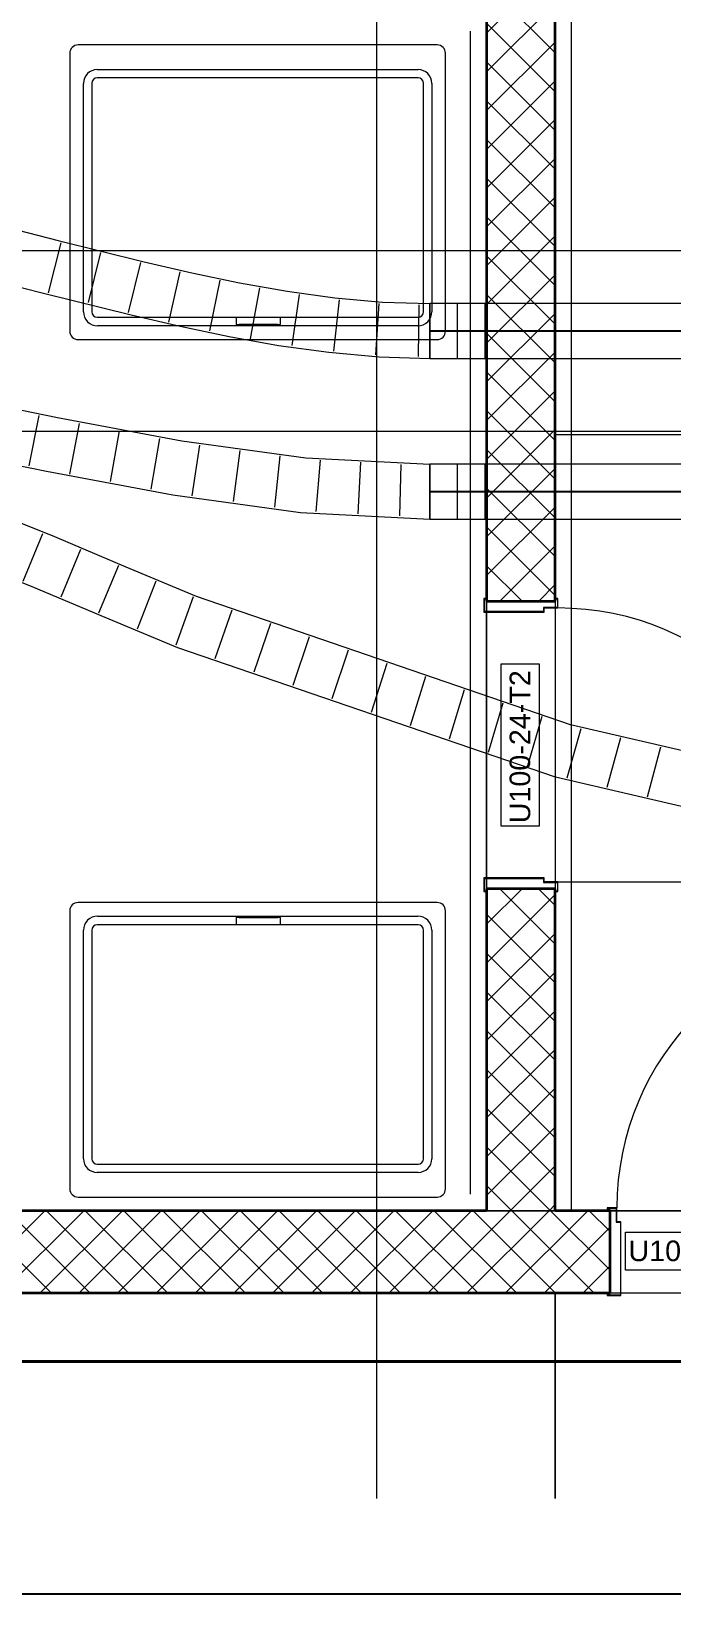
# Model space of a CAD drawing. Extents: x -982 to 937, y -179 to 616.
# Drawn here: x -381.5 to -334.8, y -174.5 to -60.4 of the extents above; entities that cross this region are included whole.
import ezdxf
from ezdxf.lldxf.tags import DXFTag

# ---------------------------------------------------------------- set-up
doc = ezdxf.new("R2010")
doc.units = 0
doc.layers.get('0').update_dxf_attribs({"lineweight": 13})
doc.layers.add('A-____-MATC-OTLN', color=7, linetype='Strichpunkt - Mittel', lineweight=40, true_color=0x0080ff)
doc.layers.add('EL01_WAN_Röhre Boden', color=7, linetype='Continuous', lineweight=13, true_color=0xff6666)
for name, color, linetype, lineweight in [('A-DETL-____-HDLN', 7, '_Verdeckte Linien_', 9), ('A-DOOR-____-IDEN', 7, 'Continuous', 5), ('A-DOOR-____-OTLN', 7, 'Continuous', 9), ('A-DOOR-FRAM-MCUT', 7, 'Continuous', 9), ('A-DOOR-OPNG-OTLN', 7, 'Continuous', 9), ('A-FLOR-____-OTLN', 7, 'Continuous', 9), ('A-FLOR-____-OVHD', 7, 'Strichpunkt - Fein', 9), ('A-WALL-____-MCUT', 7, 'Continuous', 35), ('A-WALL-____-PATT', 7, 'Continuous', 35), ('C-PRKG-____-OTLN', 7, 'Continuous', 9), ('Q-SPCQ-____-OTLN', 7, 'Continuous', 9), ('S-GRID-____-OTLN', 7, 'Continuous', 5)]:
    doc.layers.add(name, color=color, linetype=linetype, lineweight=lineweight)
doc.styles.get("Standard").update_dxf_attribs({"font": 'arial.ttf'})
tags = doc.linetypes.add('_Rasterlinie_', pattern=[0.375, 0.2, -0.05, 0.075, -0.05]).pattern_tags.tags
tags[10:11] = [DXFTag(74, 4), DXFTag(75, 0), DXFTag(340, '0'), DXFTag(46, 1.0), DXFTag(50, 0.0), DXFTag(44, 0.0), DXFTag(45, 0.0)]
tags[8:9] = [DXFTag(74, 4), DXFTag(75, 0), DXFTag(340, '0'), DXFTag(46, 1.0), DXFTag(50, 0.0), DXFTag(44, 0.0), DXFTag(45, 0.0)]
tags[6:7] = [DXFTag(74, 4), DXFTag(75, 0), DXFTag(340, '0'), DXFTag(46, 1.0), DXFTag(50, 0.0), DXFTag(44, 0.0), DXFTag(45, 0.0)]
tags[4:5] = [DXFTag(74, 4), DXFTag(75, 0), DXFTag(340, '0'), DXFTag(46, 1.0), DXFTag(50, 0.0), DXFTag(44, 0.0), DXFTag(45, 0.0)]
tags = doc.linetypes.add('_Verdeckte Linien_', pattern=[0.15, 0.1, -0.05]).pattern_tags.tags
tags[6:7] = [DXFTag(74, 4), DXFTag(75, 0), DXFTag(340, '0'), DXFTag(46, 1.0), DXFTag(50, 0.0), DXFTag(44, 0.0), DXFTag(45, 0.0)]
tags[4:5] = [DXFTag(74, 4), DXFTag(75, 0), DXFTag(340, '0'), DXFTag(46, 1.0), DXFTag(50, 0.0), DXFTag(44, 0.0), DXFTag(45, 0.0)]
tags = doc.linetypes.add('ACAD_ISO03W100', pattern=[30, 12, -18]).pattern_tags.tags
tags[6:7] = [DXFTag(74, 4), DXFTag(75, 0), DXFTag(340, '0'), DXFTag(46, 0.0), DXFTag(50, 0.0), DXFTag(44, 0.0), DXFTag(45, 0.0)]
tags[4:5] = [DXFTag(74, 4), DXFTag(75, 0), DXFTag(340, '0'), DXFTag(46, 0.0), DXFTag(50, 0.0), DXFTag(44, 0.0), DXFTag(45, 0.0)]
tags = doc.linetypes.add('Grundrissdarstellung Sturz', pattern=[0.25, 0.15, -0.05, 0, -0.05]).pattern_tags.tags
tags[10:11] = [DXFTag(74, 4), DXFTag(75, 0), DXFTag(340, '0'), DXFTag(46, 1.0), DXFTag(50, 0.0), DXFTag(44, 0.0), DXFTag(45, 0.0)]
tags[8:9] = [DXFTag(74, 4), DXFTag(75, 0), DXFTag(340, '0'), DXFTag(46, 1.0), DXFTag(50, 0.0), DXFTag(44, 0.0), DXFTag(45, 0.0)]
tags[6:7] = [DXFTag(74, 4), DXFTag(75, 0), DXFTag(340, '0'), DXFTag(46, 1.0), DXFTag(50, 0.0), DXFTag(44, 0.0), DXFTag(45, 0.0)]
tags[4:5] = [DXFTag(74, 4), DXFTag(75, 0), DXFTag(340, '0'), DXFTag(46, 1.0), DXFTag(50, 0.0), DXFTag(44, 0.0), DXFTag(45, 0.0)]
tags = doc.linetypes.add('Strichpunkt - Fein', pattern=[0.2, 0.1, -0.05, 0, -0.05]).pattern_tags.tags
tags[10:11] = [DXFTag(74, 4), DXFTag(75, 0), DXFTag(340, '0'), DXFTag(46, 1.0), DXFTag(50, 0.0), DXFTag(44, 0.0), DXFTag(45, 0.0)]
tags[8:9] = [DXFTag(74, 4), DXFTag(75, 0), DXFTag(340, '0'), DXFTag(46, 1.0), DXFTag(50, 0.0), DXFTag(44, 0.0), DXFTag(45, 0.0)]
tags[6:7] = [DXFTag(74, 4), DXFTag(75, 0), DXFTag(340, '0'), DXFTag(46, 1.0), DXFTag(50, 0.0), DXFTag(44, 0.0), DXFTag(45, 0.0)]
tags[4:5] = [DXFTag(74, 4), DXFTag(75, 0), DXFTag(340, '0'), DXFTag(46, 1.0), DXFTag(50, 0.0), DXFTag(44, 0.0), DXFTag(45, 0.0)]
tags = doc.linetypes.add('Strichpunkt - Mittel', pattern=[0.35, 0.15, -0.1, 0, -0.1]).pattern_tags.tags
tags[10:11] = [DXFTag(74, 4), DXFTag(75, 0), DXFTag(340, '0'), DXFTag(46, 1.0), DXFTag(50, 0.0), DXFTag(44, 0.0), DXFTag(45, 0.0)]
tags[8:9] = [DXFTag(74, 4), DXFTag(75, 0), DXFTag(340, '0'), DXFTag(46, 1.0), DXFTag(50, 0.0), DXFTag(44, 0.0), DXFTag(45, 0.0)]
tags[6:7] = [DXFTag(74, 4), DXFTag(75, 0), DXFTag(340, '0'), DXFTag(46, 1.0), DXFTag(50, 0.0), DXFTag(44, 0.0), DXFTag(45, 0.0)]
tags[4:5] = [DXFTag(74, 4), DXFTag(75, 0), DXFTag(340, '0'), DXFTag(46, 1.0), DXFTag(50, 0.0), DXFTag(44, 0.0), DXFTag(45, 0.0)]
tags = doc.linetypes.add('STRICHPUNKT2', pattern=[12.7, 6.35, -3.175, 0, -3.175]).pattern_tags.tags
tags[10:11] = [DXFTag(74, 4), DXFTag(75, 0), DXFTag(340, '0'), DXFTag(46, 0.0), DXFTag(50, 0.0), DXFTag(44, 0.0), DXFTag(45, 0.0)]
tags[8:9] = [DXFTag(74, 4), DXFTag(75, 0), DXFTag(340, '0'), DXFTag(46, 0.0), DXFTag(50, 0.0), DXFTag(44, 0.0), DXFTag(45, 0.0)]
tags[6:7] = [DXFTag(74, 4), DXFTag(75, 0), DXFTag(340, '0'), DXFTag(46, 0.0), DXFTag(50, 0.0), DXFTag(44, 0.0), DXFTag(45, 0.0)]
tags[4:5] = [DXFTag(74, 4), DXFTag(75, 0), DXFTag(340, '0'), DXFTag(46, 0.0), DXFTag(50, 0.0), DXFTag(44, 0.0), DXFTag(45, 0.0)]

# ---------------------------------------------------------------- blocks, each defined once
blk = doc.blocks.new('Referenz-A0UJ2GQRXE', base_point=(-954.02, -167.52))
at = {"layer": 'A-____-MATC-OTLN', "color": 0, "linetype": 'Strichpunkt - Mittel', "ltscale": 0.4}
blk.add_line((-948.54, -157.51), (367.82, -157.51), dxfattribs=at)
at = {"layer": 'A-DETL-____-HDLN', "color": 0, "linetype": '_Verdeckte Linien_', "ltscale": 0.13}
blk.add_line((-548.36, -76.41), (-323.26, -76.41), dxfattribs=at)
at = {"layer": 'A-DOOR-____-IDEN', "color": 0, "linetype": 'Continuous', "ltscale": 0.13}
for p, q in [((-347.2, -118.43), (-347.2, -106.59)), ((-347.2, -106.59), (-344.42, -106.59)), ((-344.42, -106.59), (-344.42, -118.43)), ((-344.42, -118.43), (-347.2, -118.43)), ((-338.12, -148.07), (-326.28, -148.07)), ((-338.12, -150.85), (-338.12, -148.07)), ((-326.28, -150.85), (-338.12, -150.85))]:
    blk.add_line(p, q, dxfattribs=at)
at = {"layer": 'A-DOOR-____-OTLN', "color": 0, "linetype": 'Grundrissdarstellung Sturz', "ltscale": 0.13}
for p, q in [((-348.26, -102.01), (-348.26, -123.01)), ((-343.26, -102.01), (-343.26, -123.01)), ((-339.26, -146.51), (-318.26, -146.51)), ((-339.26, -152.51), (-318.26, -152.51))]:
    blk.add_line(p, q, dxfattribs=at)
at = {"layer": 'A-DOOR-FRAM-MCUT', "color": 0, "linetype": 'Continuous', "ltscale": 0.13}
for p, q in [((-348.26, -101.81), (-348.46, -101.81)), ((-348.46, -101.81), (-348.46, -102.81)), ((-348.42, -102.77), (-348.42, -101.85)), ((-348.42, -101.85), (-348.26, -101.85)), ((-343.1, -102.47), (-344.1, -102.47)), ((-344.1, -102.47), (-344.1, -102.77)), ((-344.06, -102.81), (-344.06, -102.51)), ((-344.06, -102.51), (-343.06, -102.51)), ((-343.06, -101.81), (-343.26, -101.81)), ((-343.26, -101.85), (-343.1, -101.85)), ((-343.1, -101.85), (-343.1, -102.47)), ((-343.06, -102.51), (-343.06, -101.81)), ((-348.46, -102.81), (-344.06, -102.81)), ((-344.1, -102.77), (-348.42, -102.77)), ((-344.06, -122.21), (-348.46, -122.21)), ((-348.46, -122.21), (-348.46, -123.21)), ((-348.42, -123.17), (-348.42, -122.25)), ((-348.42, -122.25), (-344.1, -122.25)), ((-348.26, -123.17), (-348.42, -123.17)), ((-344.1, -122.25), (-344.1, -122.55)), ((-344.1, -122.55), (-343.1, -122.55)), ((-344.06, -122.51), (-344.06, -122.21)), ((-343.06, -122.51), (-344.06, -122.51)), ((-343.1, -123.17), (-343.26, -123.17)), ((-343.1, -122.55), (-343.1, -123.17)), ((-343.06, -123.21), (-343.06, -122.51)), ((-348.46, -123.21), (-348.26, -123.21)), ((-343.26, -123.21), (-343.06, -123.21)), ((-338.76, -146.31), (-339.46, -146.31)), ((-339.46, -146.31), (-339.46, -146.51)), ((-339.42, -146.51), (-339.42, -146.35)), ((-339.42, -146.35), (-338.8, -146.35)), ((-338.8, -146.35), (-338.8, -147.35)), ((-338.76, -147.31), (-338.76, -146.31)), ((-338.8, -147.35), (-338.5, -147.35)), ((-338.46, -147.31), (-338.76, -147.31)), ((-338.5, -147.35), (-338.5, -152.67)), ((-338.46, -152.71), (-338.46, -147.31)), ((-339.46, -152.51), (-339.46, -152.71)), ((-339.46, -152.71), (-338.46, -152.71)), ((-339.42, -152.67), (-339.42, -152.51)), ((-338.5, -152.67), (-339.42, -152.67))]:
    blk.add_line(p, q, dxfattribs=at)
at = {"layer": 'A-DOOR-OPNG-OTLN', "color": 0, "linetype": 'Continuous', "ltscale": 0.13}
blk.add_line((-343.06, -122.51), (-323.06, -122.51), dxfattribs=at)
for centre, major_axis in [((-343.06, -122.51), (20, 0)), ((-318.76, -146.31), (0, 20))]:
    blk.add_ellipse(centre, major_axis=major_axis, ratio=1, start_param=0, end_param=1.570796, dxfattribs=at)
at = {"layer": 'A-FLOR-____-OTLN', "color": 0, "linetype": 'Continuous', "ltscale": 0.13}
for p, q in [((-317.26, -89.86), (-343.26, -89.86)), ((-348.26, -102.77), (-348.26, -102.01)), ((-343.26, -102.01), (-343.26, -102.47)), ((-343.26, -102.51), (-343.26, -122.51)), ((-348.26, -122.21), (-348.26, -102.81)), ((-348.26, -123.01), (-348.26, -122.25)), ((-343.26, -122.55), (-343.26, -123.01)), ((-339.26, -146.51), (-338.8, -146.51)), ((-338.76, -146.51), (-318.76, -146.51)), ((-339.26, -152.51), (-338.5, -152.51)), ((-338.46, -152.51), (-319.06, -152.51))]:
    blk.add_line(p, q, dxfattribs=at)
at = {"layer": 'A-FLOR-____-OVHD', "color": 0, "linetype": 'Strichpunkt - Fein', "ltscale": 0.13}
for p, q in [((-342.06, -146.51), (-342.06, 184.39)), ((-349.46, -60.41), (-349.46, -145.31)), ((-44.16, -146.51), (-808.06, -146.51))]:
    blk.add_line(p, q, dxfattribs=at)
at = {"layer": 'A-WALL-____-MCUT', "color": 0, "linetype": 'Continuous', "ltscale": 0.35}
for p, q in [((-343.26, -102.01), (-343.26, 36.59)), ((-348.26, -56.41), (-348.26, -102.01)), ((-348.26, -102.01), (-343.26, -102.01)), ((-343.26, -123.01), (-348.26, -123.01)), ((-348.26, -123.01), (-348.26, -146.51)), ((-343.26, -146.51), (-343.26, -123.01)), ((-348.26, -146.51), (-467.36, -146.51)), ((-339.26, -146.51), (-343.26, -146.51)), ((-339.26, -152.51), (-339.26, -146.51)), ((-467.36, -152.51), (-339.26, -152.51))]:
    blk.add_line(p, q, dxfattribs=at)
at = {"layer": 'A-WALL-____-MCUT', "color": 0, "linetype": 'Continuous', "lineweight": 9, "ltscale": 0.13}
blk.add_line((-348.26, -146.51), (-343.26, -146.51), dxfattribs=at)
at = {"layer": 'A-WALL-____-PATT', "color": 0, "linetype": 'Continuous', "lineweight": 9, "ltscale": 0.13}
for p, q in [((-348.26, -60.55), (-344.12, -56.41)), ((-343.26, -61.99), (-348.26, -56.99)), ((-348.26, -63.38), (-343.26, -58.38)), ((-343.26, -64.82), (-348.26, -59.82)), ((-348.26, -66.2), (-343.26, -61.2)), ((-343.26, -67.65), (-348.26, -62.65)), ((-348.26, -69.03), (-343.26, -64.03)), ((-343.26, -70.48), (-348.26, -65.48)), ((-348.26, -71.86), (-343.26, -66.86)), ((-343.26, -73.3), (-348.26, -68.3)), ((-348.26, -74.69), (-343.26, -69.69)), ((-343.26, -76.13), (-348.26, -71.13)), ((-348.26, -77.52), (-343.26, -72.52)), ((-343.26, -78.96), (-348.26, -73.96)), ((-348.26, -80.35), (-343.26, -75.35)), ((-343.26, -81.79), (-348.26, -76.79)), ((-348.26, -83.18), (-343.26, -78.18)), ((-343.26, -84.62), (-348.26, -79.62)), ((-348.26, -86), (-343.26, -81)), ((-343.26, -87.45), (-348.26, -82.45)), ((-348.26, -88.83), (-343.26, -83.83)), ((-343.26, -90.28), (-348.26, -85.28)), ((-348.26, -91.66), (-343.26, -86.66)), ((-343.26, -93.1), (-348.26, -88.1)), ((-348.26, -94.49), (-343.26, -89.49)), ((-343.26, -95.93), (-348.26, -90.93)), ((-348.26, -97.32), (-343.26, -92.32)), ((-343.26, -98.76), (-348.26, -93.76)), ((-348.26, -100.15), (-343.26, -95.15)), ((-343.26, -101.59), (-348.26, -96.59)), ((-347.29, -102.01), (-343.26, -97.97)), ((-345.67, -102.01), (-348.26, -99.42)), ((-344.46, -102.01), (-343.26, -100.8)), ((-348.26, -125.6), (-345.66, -123.01)), ((-343.26, -127.04), (-347.3, -123.01)), ((-343.26, -124.22), (-344.47, -123.01)), ((-348.26, -128.43), (-343.26, -123.43)), ((-343.26, -129.87), (-348.26, -124.87)), ((-348.26, -131.26), (-343.26, -126.26)), ((-343.26, -132.7), (-348.26, -127.7)), ((-348.26, -134.09), (-343.26, -129.09)), ((-343.26, -135.53), (-348.26, -130.53)), ((-348.26, -136.92), (-343.26, -131.92)), ((-343.26, -138.36), (-348.26, -133.36)), ((-348.26, -139.74), (-343.26, -134.74)), ((-343.26, -141.19), (-348.26, -136.19)), ((-348.26, -142.57), (-343.26, -137.57)), ((-343.26, -144.02), (-348.26, -139.02)), ((-348.26, -145.4), (-343.26, -140.4)), ((-343.6, -146.51), (-348.26, -141.84)), ((-346.54, -146.51), (-343.26, -143.23)), ((-346.42, -146.51), (-348.26, -144.67)), ((-386.48, -152.5), (-380.48, -146.51)), ((-380.02, -152.5), (-386.02, -146.51)), ((-383.65, -152.5), (-377.65, -146.51)), ((-377.2, -152.5), (-383.19, -146.51)), ((-380.82, -152.5), (-374.82, -146.51)), ((-374.37, -152.5), (-380.36, -146.51)), ((-377.99, -152.5), (-371.99, -146.51)), ((-371.54, -152.5), (-377.54, -146.51)), ((-375.16, -152.5), (-369.16, -146.51)), ((-368.71, -152.5), (-374.71, -146.51)), ((-372.33, -152.5), (-366.34, -146.51)), ((-365.88, -152.5), (-371.88, -146.51)), ((-369.5, -152.5), (-363.51, -146.51)), ((-363.05, -152.5), (-369.05, -146.51)), ((-366.68, -152.5), (-360.68, -146.51)), ((-360.23, -152.5), (-366.22, -146.51)), ((-363.85, -152.5), (-357.85, -146.51)), ((-357.4, -152.5), (-363.39, -146.51)), ((-361.02, -152.5), (-355.02, -146.51)), ((-354.57, -152.5), (-360.57, -146.51)), ((-358.19, -152.5), (-352.19, -146.51)), ((-351.74, -152.5), (-357.74, -146.51)), ((-355.36, -152.5), (-349.37, -146.51)), ((-348.91, -152.5), (-354.91, -146.51)), ((-352.53, -152.5), (-346.54, -146.51)), ((-346.08, -152.5), (-352.08, -146.51)), ((-349.7, -152.5), (-343.71, -146.51)), ((-343.26, -152.5), (-349.25, -146.51)), ((-346.88, -152.5), (-340.88, -146.51)), ((-340.43, -152.5), (-346.42, -146.51)), ((-343.71, -146.51), (-343.26, -146.06)), ((-339.26, -150.84), (-343.6, -146.51)), ((-339.26, -148.02), (-340.77, -146.51)), ((-344.05, -152.5), (-339.26, -147.71)), ((-341.22, -152.5), (-339.26, -150.54))]:
    blk.add_line(p, q, dxfattribs=at)
at = {"layer": 'C-PRKG-____-OTLN', "color": 0, "linetype": 'Continuous', "ltscale": 0.13}
for p, q in [((-343.26, -167.52), (-343.26, -152.51)), ((-343.26, -167.52), (-343.26, -152.51)), ((-343.26, -152.51), (-343.26, -167.52))]:
    blk.add_line(p, q, dxfattribs=at)
at = {"layer": 'Q-SPCQ-____-OTLN', "color": 0, "linetype": 'Continuous', "ltscale": 0.13}
for p, q in [((-351.86, -61.41), (-378.06, -61.41)), ((-378.66, -62.01), (-378.66, -82.31)), ((-351.26, -82.31), (-351.26, -62.01)), ((-376.66, -63.21), (-353.26, -63.21)), ((-353.26, -63.81), (-376.66, -63.81)), ((-377.66, -80.89), (-377.66, -64.21)), ((-377.06, -64.21), (-377.06, -80.89)), ((-352.86, -80.89), (-352.86, -64.21)), ((-352.26, -64.21), (-352.26, -80.89)), ((-376.66, -81.29), (-353.26, -81.29)), ((-353.28, -81.91), (-376.64, -81.91)), ((-366.52, -81.33), (-366.52, -81.82)), ((-366.52, -81.82), (-366.32, -81.82)), ((-363.5, -81.82), (-366.32, -81.82)), ((-363.5, -81.82), (-363.3, -81.82)), ((-363.3, -81.82), (-363.3, -81.33)), ((-378.06, -82.91), (-351.86, -82.91)), ((-351.86, -124.01), (-378.06, -124.01)), ((-378.66, -124.61), (-378.66, -144.91)), ((-376.64, -125.01), (-353.28, -125.01)), ((-366.52, -125.1), (-366.52, -125.58)), ((-366.32, -125.1), (-366.52, -125.1)), ((-366.32, -125.1), (-363.5, -125.1)), ((-363.3, -125.1), (-363.5, -125.1)), ((-363.3, -125.58), (-363.3, -125.1)), ((-351.26, -144.91), (-351.26, -124.61)), ((-377.66, -142.71), (-377.66, -126.03)), ((-377.06, -126.03), (-377.06, -142.71)), ((-353.26, -125.63), (-376.66, -125.63)), ((-352.86, -142.71), (-352.86, -126.03)), ((-352.26, -126.03), (-352.26, -142.71)), ((-376.66, -143.11), (-353.26, -143.11)), ((-353.26, -143.71), (-376.66, -143.71)), ((-378.06, -145.51), (-351.86, -145.51))]:
    blk.add_line(p, q, dxfattribs=at)
for centre, major_axis in [((-378.06, -62.01), (0, 0.6)), ((-351.86, -62.01), (0.6, 0)), ((-376.66, -64.21), (0, 1)), ((-376.66, -64.21), (0, 0.4)), ((-353.26, -64.21), (1, 0)), ((-353.26, -64.21), (0.4, 0)), ((-376.64, -80.89), (-1.02, 0)), ((-376.66, -80.89), (-0.4, 0)), ((-353.28, -80.89), (0, -1.02)), ((-353.26, -80.89), (0, -0.4)), ((-378.06, -82.31), (-0.6, 0)), ((-351.86, -82.31), (0, -0.6)), ((-378.06, -124.61), (0, 0.6)), ((-351.86, -124.61), (0.6, 0)), ((-376.64, -126.03), (0, 1.02)), ((-353.28, -126.03), (1.02, 0)), ((-376.66, -126.03), (0, 0.4)), ((-353.26, -126.03), (0.4, 0)), ((-376.66, -142.71), (-1, 0)), ((-376.66, -142.71), (-0.4, 0)), ((-353.26, -142.71), (0, -0.4)), ((-353.26, -142.71), (0, -1)), ((-378.06, -144.91), (-0.6, 0)), ((-351.86, -144.91), (0, -0.6))]:
    blk.add_ellipse(centre, major_axis=major_axis, ratio=1, start_param=0, end_param=1.570796, dxfattribs=at)
at = {"layer": 'S-GRID-____-OTLN', "color": 0, "linetype": '_Rasterlinie_', "ltscale": 0.13}
for p, q in [((-356.26, -167.52), (-356.26, 592.59)), ((-948.54, -89.61), (290.33, -89.61)), ((-948.54, -152.51), (290.33, -152.51))]:
    blk.add_line(p, q, dxfattribs=at)
at = {"layer": 'A-DOOR-____-IDEN', "color": 0, "linetype": 'Continuous', "ltscale": 0.13, "insert": (-346.58, -118.23), "char_height": 1.5, "attachment_point": 1, "rotation": 90}
blk.add_mtext('{\\fArial;U100-24-T2}', dxfattribs=at)
at = {"layer": 'A-DOOR-____-IDEN', "color": 0, "linetype": 'Continuous', "ltscale": 0.13, "insert": (-337.92, -148.69), "char_height": 1.5, "attachment_point": 1}
blk.add_mtext('{\\fArial;U100-18-T1}', dxfattribs=at)
blk = doc.blocks.new('Wickelfalzrohr-A0UJ2GSDXE', base_point=(-350.4, -84.29))
at = {"color": 0, "linetype": 'ByBlock', "lineweight": -2, "ltscale": 0.13}
for p, q in [((-230.4, -80.29), (-350.4, -80.29)), ((-350.4, -80.29), (-350.4, -81.46)), ((-230.4, -80.29), (-230.4, -81.46)), ((-350.4, -81.46), (-350.4, -83.12)), ((-230.4, -81.46), (-230.4, -83.12)), ((-350.4, -83.12), (-350.4, -84.29)), ((-230.4, -83.12), (-230.4, -84.29)), ((-350.4, -84.29), (-230.4, -84.29))]:
    blk.add_line(p, q, dxfattribs=at)
at = {"color": 0, "linetype": 'STRICHPUNKT2', "lineweight": 25, "ltscale": 0.25}
blk.add_line((-230.4, -82.29), (-350.4, -82.29), dxfattribs=at)
blk = doc.blocks.new('Flexrohr-A0UJ2GTVXE', base_point=(-464.7, -84.29))
at = {"color": 0, "linetype": 'ByBlock', "lineweight": -2, "ltscale": 0.13}
for p, q in [((-443.44, -68.75), (-435.39, -67.65)), ((-438.59, -72), (-439.09, -68.28)), ((-435.69, -71.61), (-436.05, -67.86)), ((-435.39, -67.65), (-427.28, -67.31)), ((-432.76, -71.42), (-433, -67.67)), ((-429.82, -71.3), (-429.94, -67.54)), ((-427.28, -67.31), (-419.2, -67.63)), ((-426.89, -71.21), (-426.88, -67.45)), ((-423.94, -71.32), (-423.83, -67.57)), ((-421, -71.44), (-420.77, -67.69)), ((-419.2, -67.63), (-411.21, -68.52)), ((-418.06, -71.66), (-417.73, -67.91)), ((-415.12, -71.99), (-414.71, -68.25)), ((-451.37, -70.71), (-443.44, -68.75)), ((-444.35, -72.97), (-445.15, -69.3)), ((-441.49, -72.4), (-442.14, -68.7)), ((-412.18, -72.32), (-411.69, -68.59)), ((-411.21, -68.52), (-404.73, -69.62)), ((-409.27, -72.78), (-408.68, -69.07)), ((-406.35, -73.28), (-405.68, -69.58)), ((-459, -73.56), (-451.37, -70.71)), ((-447.19, -73.67), (-448.14, -70.03)), ((-404.73, -69.62), (-398.34, -70.96)), ((-403.44, -73.85), (-402.7, -70.16)), ((-452.8, -75.38), (-453.99, -71.81)), ((-450.03, -74.36), (-451.13, -70.77)), ((-442.69, -72.68), (-435.03, -71.64)), ((-435.03, -71.64), (-427.28, -71.31)), ((-427.28, -71.31), (-419.5, -71.62)), ((-419.5, -71.62), (-411.76, -72.48)), ((-400.54, -74.46), (-399.74, -70.79)), ((-398.34, -70.96), (-392.03, -72.47)), ((-397.63, -75.12), (-396.79, -71.45)), ((-455.56, -76.42), (-456.84, -72.88)), ((-450.19, -74.53), (-442.69, -72.68)), ((-411.76, -72.48), (-405.47, -73.55)), ((-394.73, -75.81), (-393.85, -72.15)), ((-392.03, -72.47), (-385.76, -74.06)), ((-391.83, -76.52), (-390.93, -72.87)), ((-461.15, -74.52), (-460.15, -74.08)), ((-460.15, -74.08), (-459, -73.56)), ((-458.25, -77.48), (-459.73, -74.02)), ((-405.47, -73.55), (-399.22, -74.86)), ((-388.94, -77.26), (-388.01, -73.61)), ((-385.76, -74.06), (-379.51, -75.68)), ((-463.46, -75.3), (-463.02, -75.19)), ((-463.02, -75.19), (-462.58, -75.06)), ((-462.58, -75.06), (-462.14, -74.92)), ((-461.16, -78.68), (-462.37, -75.12)), ((-462.14, -74.92), (-461.15, -74.52)), ((-457.56, -77.3), (-450.19, -74.53)), ((-399.22, -74.86), (-392.99, -76.35)), ((-386.04, -78), (-385.1, -74.36)), ((-383.13, -78.75), (-382.2, -75.11)), ((-464.7, -75.44), (-464.29, -75.42)), ((-464.7, -79.44), (-464.7, -75.44)), ((-464.29, -75.42), (-463.88, -75.37)), ((-463.88, -75.37), (-463.46, -75.3)), ((-392.99, -76.35), (-386.75, -77.94)), ((-380.22, -79.5), (-379.3, -75.85)), ((-379.51, -75.68), (-373.24, -77.23)), ((-458.51, -77.73), (-457.56, -77.3)), ((-377.3, -80.22), (-376.4, -76.57)), ((-374.38, -80.95), (-373.49, -77.3)), ((-373.24, -77.23), (-369.76, -78.04)), ((-461.36, -78.87), (-460.73, -78.66)), ((-460.73, -78.66), (-459.61, -78.21)), ((-459.61, -78.21), (-458.51, -77.73)), ((-386.75, -77.94), (-380.49, -79.56)), ((-371.43, -81.64), (-370.6, -77.97)), ((-369.76, -78.04), (-366.28, -78.77)), ((-368.46, -82.28), (-367.7, -78.59)), ((-464.7, -79.44), (-463.99, -79.41)), ((-463.99, -79.41), (-463.3, -79.33)), ((-463.3, -79.33), (-462.64, -79.21)), ((-462.64, -79.21), (-461.99, -79.06)), ((-461.99, -79.06), (-461.36, -78.87)), ((-380.49, -79.56), (-374.18, -81.12)), ((-366.28, -78.77), (-362.8, -79.39)), ((-365.47, -82.85), (-364.81, -79.15)), ((-362.8, -79.39), (-359.33, -79.87)), ((-362.45, -83.35), (-361.9, -79.63)), ((-359.41, -83.76), (-359, -80.02)), ((-359.33, -79.87), (-355.86, -80.18)), ((-356.34, -84.03), (-356.1, -80.28)), ((-355.86, -80.18), (-352.4, -80.29)), ((-353.24, -84.14), (-353.19, -80.38)), ((-352.4, -84.29), (-352.4, -80.29)), ((-374.18, -81.12), (-370.62, -81.94)), ((-370.62, -81.94), (-367.04, -82.69)), ((-367.04, -82.69), (-363.43, -83.34)), ((-363.43, -83.34), (-359.78, -83.84)), ((-359.78, -83.84), (-356.1, -84.17)), ((-356.1, -84.17), (-352.4, -84.29))]:
    blk.add_line(p, q, dxfattribs=at)
blk = doc.blocks.new('Flexrohr-A0UJ2GWPXE', base_point=(-464.7, -129.43))
at = {"color": 0, "linetype": 'ByBlock', "lineweight": -2, "ltscale": 0.13}
for p, q in [((-379.76, -97.32), (-385.02, -95.2)), ((-380.66, -97.09), (-382.08, -100.57)), ((-374.54, -99.52), (-379.76, -97.32)), ((-381.28, -101.02), (-386.45, -98.93)), ((-377.88, -98.24), (-379.32, -101.72)), ((-375.11, -99.41), (-376.56, -102.88)), ((-369.43, -101.66), (-374.54, -99.52)), ((-376.09, -103.21), (-381.28, -101.02)), ((-372.38, -100.55), (-373.75, -104.05)), ((-369.67, -101.69), (-370.93, -105.23)), ((-342.14, -111.03), (-369.43, -101.66)), ((-370.77, -105.43), (-376.09, -103.21)), ((-366.85, -102.67), (-368.09, -106.22)), ((-364.02, -103.64), (-365.24, -107.2)), ((-361.2, -104.61), (-362.39, -108.18)), ((-343.24, -114.87), (-370.77, -105.43)), ((-358.37, -105.58), (-359.54, -109.15)), ((-355.54, -106.55), (-356.69, -110.13)), ((-352.72, -107.52), (-353.84, -111.11)), ((-349.89, -108.49), (-350.99, -112.08)), ((-347.07, -109.46), (-348.14, -113.06)), ((-344.24, -110.43), (-345.29, -114.04)), ((-341.39, -111.32), (-342.42, -114.94)), ((-314.19, -117.54), (-342.14, -111.03)), ((-338.49, -112), (-339.48, -115.62)), ((-335.58, -112.68), (-336.54, -116.31)), ((-314.94, -121.47), (-343.24, -114.87))]:
    blk.add_line(p, q, dxfattribs=at)
blk = doc.blocks.new('Flexrohr-A0UJ2GXJXE', base_point=(-464.7, -96.02))
at = {"color": 0, "linetype": 'ByBlock', "lineweight": -2, "ltscale": 0.13}
for p, q in [((-464.7, -84.41), (-464.7, -80.41)), ((-464.7, -80.41), (-462.46, -80.46)), ((-462.46, -80.46), (-460.24, -80.6)), ((-461.81, -84.39), (-461.6, -80.63)), ((-460.24, -80.6), (-458.04, -80.79)), ((-458.89, -84.61), (-458.54, -80.87)), ((-458.04, -80.79), (-455.87, -81.02)), ((-455.93, -84.92), (-455.52, -81.18)), ((-455.87, -81.02), (-453.72, -81.27)), ((-453.72, -81.27), (-451.62, -81.49)), ((-452.92, -85.25), (-452.57, -81.51)), ((-451.62, -81.49), (-444.28, -82.03)), ((-449.9, -85.51), (-449.62, -81.76)), ((-446.88, -85.73), (-446.64, -81.98)), ((-444.28, -82.03), (-436.93, -82.3)), ((-443.87, -85.93), (-443.67, -82.18)), ((-440.85, -86.04), (-440.69, -82.28)), ((-437.83, -86.15), (-437.72, -82.39)), ((-436.93, -82.3), (-429.53, -82.44)), ((-434.82, -86.22), (-434.73, -82.46)), ((-431.82, -86.28), (-431.73, -82.52)), ((-429.53, -82.44), (-422.1, -82.6)), ((-428.82, -86.34), (-428.74, -82.58)), ((-425.83, -86.4), (-425.73, -82.65)), ((-422.84, -86.47), (-422.72, -82.71)), ((-422.1, -82.6), (-414.65, -82.93)), ((-419.86, -86.58), (-419.7, -82.83)), ((-416.89, -86.71), (-416.68, -82.96)), ((-414.65, -82.93), (-407.18, -83.57)), ((-413.92, -86.88), (-413.66, -83.13)), ((-410.98, -87.13), (-410.62, -83.39)), ((-408.03, -87.38), (-407.59, -83.65)), ((-407.18, -83.57), (-397.9, -84.93)), ((-405.09, -87.79), (-404.59, -84.07)), ((-464.7, -84.41), (-462.63, -84.46)), ((-462.63, -84.46), (-460.54, -84.58)), ((-460.54, -84.58), (-458.43, -84.77)), ((-458.43, -84.77), (-456.3, -85)), ((-456.3, -85), (-454.15, -85.24)), ((-454.15, -85.24), (-451.94, -85.48)), ((-451.94, -85.48), (-444.5, -86.03)), ((-402.15, -88.23), (-401.59, -84.51)), ((-399.22, -88.66), (-398.6, -84.95)), ((-397.9, -84.93), (-388.7, -86.71)), ((-396.29, -89.2), (-395.63, -85.49)), ((-444.5, -86.03), (-437.04, -86.3)), ((-437.04, -86.3), (-429.61, -86.44)), ((-429.61, -86.44), (-422.23, -86.6)), ((-422.23, -86.6), (-414.91, -86.92)), ((-393.36, -89.76), (-392.67, -86.07)), ((-390.43, -90.33), (-389.7, -86.64)), ((-414.91, -86.92), (-407.65, -87.54)), ((-407.65, -87.54), (-398.57, -88.88)), ((-388.7, -86.71), (-379.57, -88.61)), ((-387.5, -90.93), (-386.76, -87.24)), ((-398.57, -88.88), (-389.48, -90.64)), ((-384.56, -91.54), (-383.82, -87.85)), ((-381.62, -92.14), (-380.89, -88.46)), ((-379.57, -88.61), (-370.5, -90.31)), ((-378.66, -92.73), (-377.96, -89.03)), ((-375.7, -93.28), (-375.03, -89.58)), ((-389.48, -90.64), (-380.35, -92.53)), ((-372.73, -93.84), (-372.1, -90.13)), ((-370.5, -90.31), (-361.45, -91.55)), ((-369.74, -94.33), (-369.17, -90.62)), ((-366.73, -94.74), (-366.24, -91.01)), ((-363.71, -95.15), (-363.31, -91.41)), ((-361.45, -91.55), (-352.4, -92.02)), ((-360.69, -95.47), (-360.38, -91.72)), ((-357.63, -95.63), (-357.44, -91.87)), ((-354.58, -95.79), (-354.5, -92.03)), ((-352.4, -96.02), (-352.4, -92.02)), ((-380.35, -92.53), (-371.14, -94.26)), ((-371.14, -94.26), (-361.83, -95.53)), ((-361.83, -95.53), (-352.4, -96.02))]:
    blk.add_line(p, q, dxfattribs=at)
blk = doc.blocks.new('Wickelfalzrohr-A0UJ2GZRXE', base_point=(-350.4, -96.02))
at = {"color": 0, "linetype": 'ByBlock', "lineweight": -2, "ltscale": 0.13}
for p, q in [((-230.4, -92.02), (-350.4, -92.02)), ((-350.4, -92.02), (-350.4, -93.19)), ((-230.4, -92.02), (-230.4, -93.19)), ((-350.4, -93.19), (-350.4, -94.85)), ((-230.4, -93.19), (-230.4, -94.85)), ((-350.4, -94.85), (-350.4, -96.02)), ((-230.4, -94.85), (-230.4, -96.02)), ((-350.4, -96.02), (-230.4, -96.02))]:
    blk.add_line(p, q, dxfattribs=at)
at = {"color": 0, "linetype": 'STRICHPUNKT2', "lineweight": 25, "ltscale": 0.25}
blk.add_line((-230.4, -94.02), (-350.4, -94.02), dxfattribs=at)
blk = doc.blocks.new('Wickelfalzrohr-A0UJ2H2DXE', base_point=(-352.4, -84.29))
at = {"color": 0, "linetype": 'ByBlock', "lineweight": -2, "ltscale": 0.13}
for p, q in [((-348.4, -80.29), (-352.4, -80.29)), ((-352.4, -80.29), (-352.4, -81.46)), ((-348.4, -80.29), (-348.4, -81.46)), ((-352.4, -81.46), (-352.4, -83.12)), ((-348.4, -81.46), (-348.4, -83.12)), ((-352.4, -83.12), (-352.4, -84.29)), ((-348.4, -83.12), (-348.4, -84.29)), ((-352.4, -84.29), (-348.4, -84.29))]:
    blk.add_line(p, q, dxfattribs=at)
at = {"color": 0, "linetype": 'STRICHPUNKT2', "lineweight": 25, "ltscale": 0.25}
blk.add_line((-348.4, -82.29), (-352.4, -82.29), dxfattribs=at)
blk = doc.blocks.new('Wickelfalzrohr-A0UJ2H2TXE', base_point=(-352.4, -96.02))
at = {"color": 0, "linetype": 'ByBlock', "lineweight": -2, "ltscale": 0.13}
for p, q in [((-348.4, -92.02), (-352.4, -92.02)), ((-352.4, -92.02), (-352.4, -93.19)), ((-348.4, -92.02), (-348.4, -93.19)), ((-352.4, -93.19), (-352.4, -94.85)), ((-348.4, -93.19), (-348.4, -94.85)), ((-352.4, -94.85), (-352.4, -96.02)), ((-348.4, -94.85), (-348.4, -96.02)), ((-352.4, -96.02), (-348.4, -96.02))]:
    blk.add_line(p, q, dxfattribs=at)
at = {"color": 0, "linetype": 'STRICHPUNKT2', "lineweight": 25, "ltscale": 0.25}
blk.add_line((-348.4, -94.02), (-352.4, -94.02), dxfattribs=at)

msp = doc.modelspace()

# ---------------------------------------------------------------- linework, layer by layer
at = {"color": 0, "linetype": 'ByBlock', "lineweight": -2, "ltscale": 0.13}
msp.add_line((-982.42, -174.47), (607.58, -174.47), dxfattribs=at)

# ---------------------------------------------------------------- block references
at = {"color": 9, "lineweight": 25, "ltscale": 0.25, "true_color": 0xc0c0c0}
msp.add_blockref('Referenz-A0UJ2GQRXE', (-954.02, -167.52), dxfattribs=at)
at = {"layer": 'EL01_WAN_Röhre Boden', "color": 1, "linetype": 'ACAD_ISO03W100', "ltscale": 1.3, "true_color": 0xff0000}
for name, p in [('Flexrohr-A0UJ2GTVXE', (-464.7, -84.29)), ('Flexrohr-A0UJ2GXJXE', (-464.7, -96.02)), ('Wickelfalzrohr-A0UJ2H2DXE', (-352.4, -84.29)), ('Flexrohr-A0UJ2GWPXE', (-464.7, -129.43)), ('Wickelfalzrohr-A0UJ2H2TXE', (-352.4, -96.02))]:
    msp.add_blockref(name, p, dxfattribs=at)
at = {"layer": 'EL01_WAN_Röhre Boden', "color": 1, "linetype": 'ACAD_ISO03W100', "ltscale": 0.13, "true_color": 0xff0000}
for name, p in [('Wickelfalzrohr-A0UJ2GSDXE', (-350.4, -84.29)), ('Wickelfalzrohr-A0UJ2GZRXE', (-350.4, -96.02))]:
    msp.add_blockref(name, p, dxfattribs=at)

doc.saveas('drawing.dxf')
